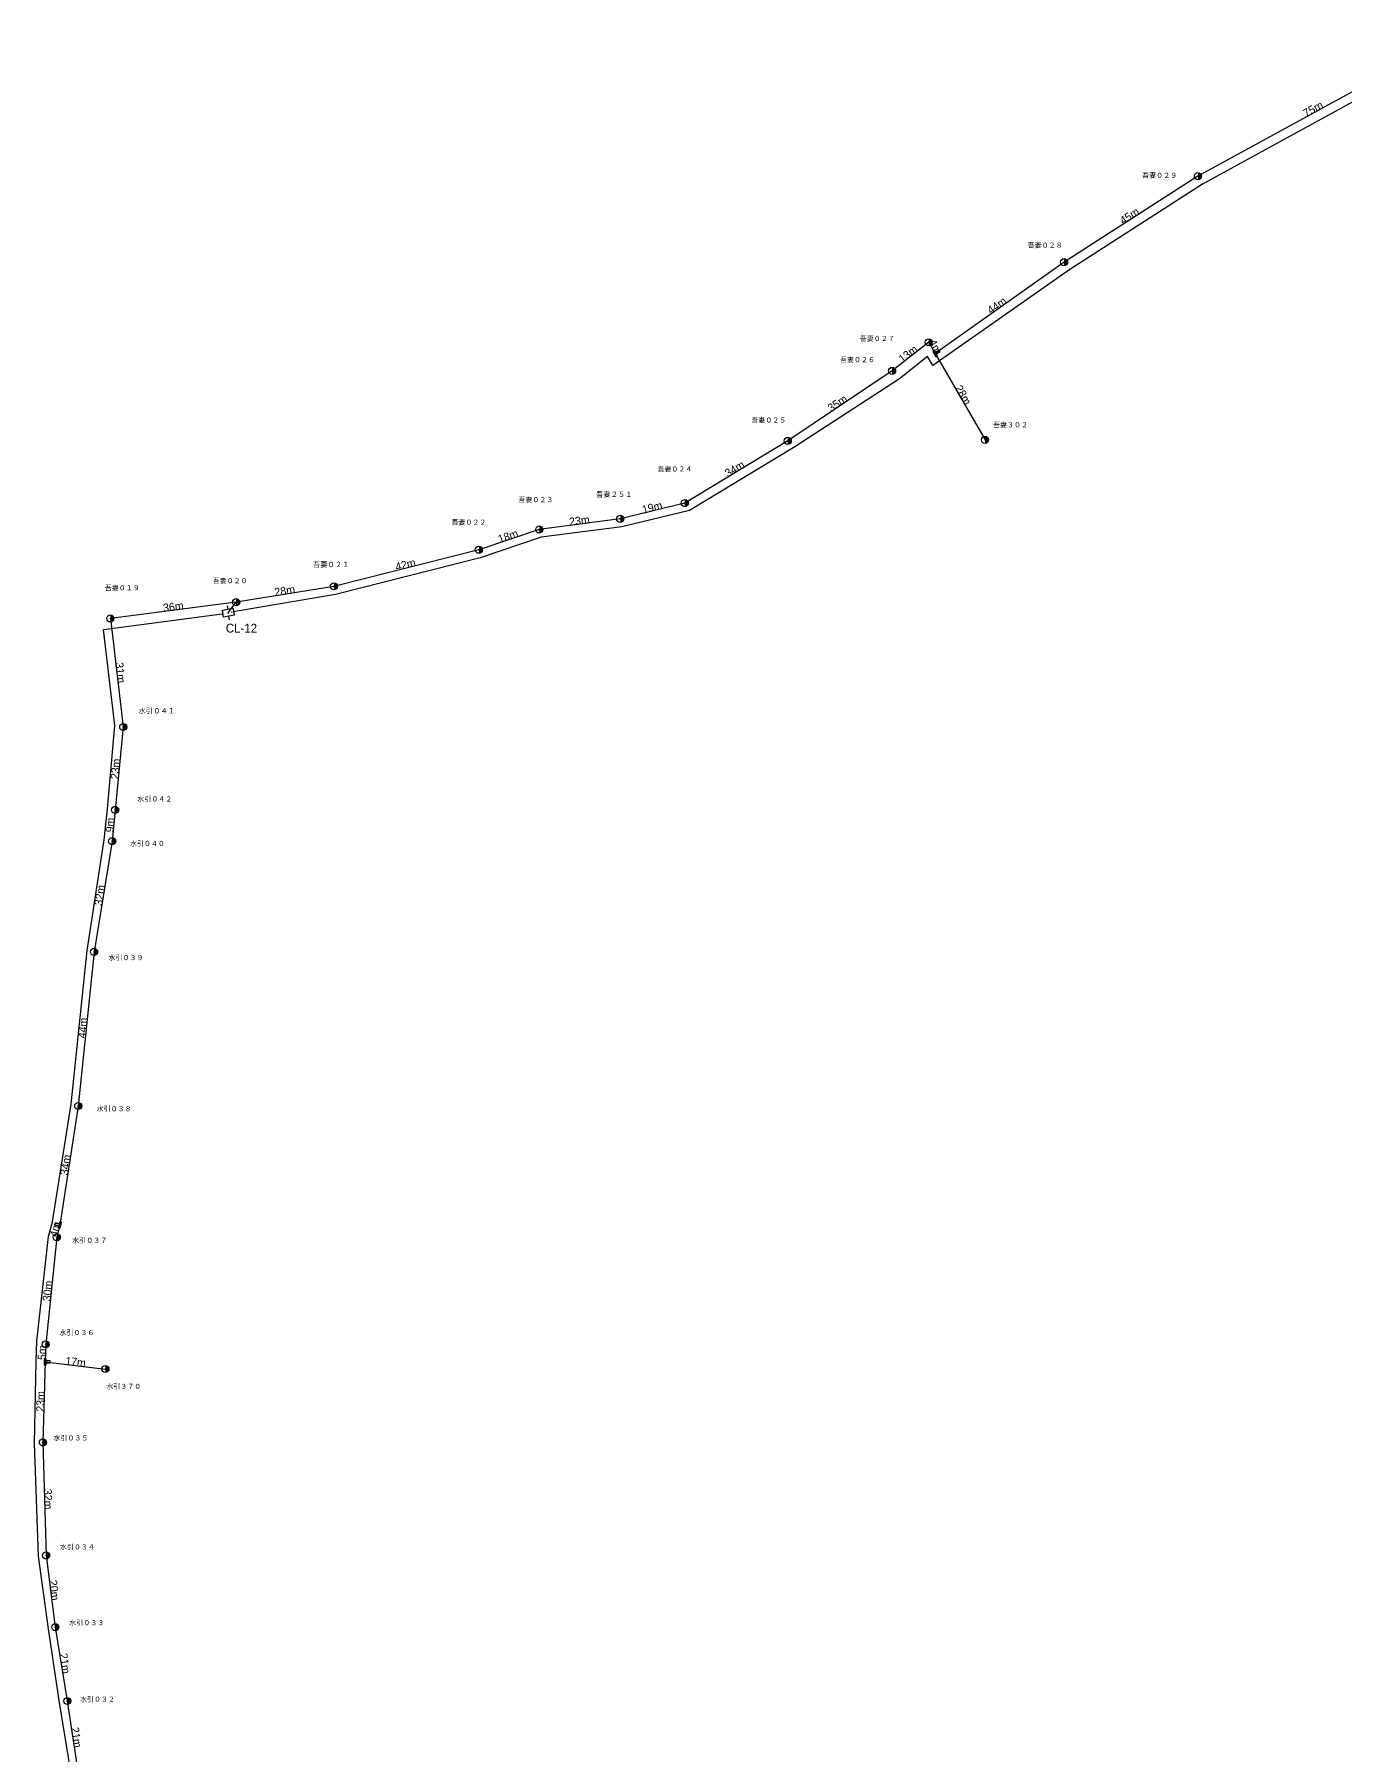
# Model space of a CAD drawing. Extents: x 11718 to 14317, y 5718 to 11395.
# Drawn here: x 12092.1 to 12461, y 9164.9 to 9649.2 of the extents above; entities that cross this region are included whole.
import ezdxf
from ezdxf.enums import TextEntityAlignment as Align

# ---------------------------------------------------------------- set-up
doc = ezdxf.new("R2010")
doc.units = 0
doc.layers.get('0').update_dxf_attribs({"lineweight": 25})
for name, color, linetype, lineweight in [('IN', 7, 'Continuous', 25), ('KAN', 3, 'Continuous', 25), ('KPLINK', 2, 'Continuous', 25), ('MESSEN', 9, 'Continuous', 25), ('POLE', 7, 'Continuous', 25), ('SPAN', 7, 'Continuous', 25)]:
    doc.layers.add(name, color=color, linetype=linetype, lineweight=lineweight)
doc.styles.add('MS PGothic', font='')
doc.styles.get("Standard").update_dxf_attribs({"font": 'txt.shx', "bigfont": 'extfont2'})
doc.styles.get('MS PGothic').set_extended_font_data('ＭＳ Ｐゴシック')

# ---------------------------------------------------------------- blocks, each defined once
blk = doc.blocks.new('T_CP')
at = {"transparency": 33554687}
h = blk.add_hatch(color=256, dxfattribs=at)
edge = h.paths.add_edge_path()
edge.add_spline(control_points=[(0, -1), (0.09, -1), (0.26, -0.98), (0.51, -0.88), (0.72, -0.72), (0.88, -0.51), (0.98, -0.26), (1.01, 0), (0.98, 0.26), (0.88, 0.51), (0.72, 0.72), (0.51, 0.88), (0.26, 0.98), (0.09, 1), (0, 1)], knot_values=[0, 0, 0, 0, 0.261052, 0.522105, 0.783157, 1.04421, 1.305262, 1.566314, 1.827367, 2.088419, 2.349471, 2.610524, 2.871576, 3.132629, 3.132629, 3.132629, 3.132629], weights=[1, 1, 1, 1, 1, 1, 1, 1, 1, 1, 1, 1, 1, 1, 1], degree=3, periodic=0)
edge.add_line((0, 1), (0, 0))
edge.add_line((0, 0), (0, -1))
blk.add_circle((0, 0), 1)
blk.add_point((0, 0))
at = {"layer": 'SPAN', "flags": 1}
for tag in ['V7', 'V8', 'V1', 'V2', 'V4', 'V3', 'V5', 'V6']:
    blk.add_attdef(tag, (0, 0), '', height=0.2, dxfattribs=at)
blk = doc.blocks.new('T_BUN')
blk.add_lwpolyline([(-0.84, 0.28), (-0.84, -0.28), (-0.28, -0.28), (-0.28, -1.4), (0.28, -1.4), (0.28, -0.28), (0.84, -0.28), (0.84, 0.28), (-0.84, 0.28)], close=True)
blk.add_point((0, 0))
at = {"layer": 'SPAN', "flags": 1}
for tag in ['V2', 'V7', 'V8', 'V4', 'V3', 'V5', 'V6', 'V1']:
    blk.add_attdef(tag, (0, 0), '', height=0.2, dxfattribs=at)
blk = doc.blocks.new('CL_CL2')
at = {"layer": 'IN', "transparency": 33554687}
h = blk.add_hatch(color=256, dxfattribs=at)
edge = h.paths.add_edge_path()
edge.add_spline(control_points=[(1.7, 0), (1.7, 0.02), (1.7, 0.05), (1.68, 0.1), (1.64, 0.14), (1.6, 0.18), (1.55, 0.2), (1.5, 0.2), (1.45, 0.2), (1.4, 0.18), (1.36, 0.14), (1.32, 0.1), (1.3, 0.05), (1.3, 0.02), (1.3, 0)], knot_values=[0, 0, 0, 0, 0.05221, 0.104421, 0.156631, 0.208842, 0.261052, 0.313263, 0.365473, 0.417684, 0.469894, 0.522105, 0.574315, 0.626526, 0.626526, 0.626526, 0.626526], weights=[1, 1, 1, 1, 1, 1, 1, 1, 1, 1, 1, 1, 1, 1, 1], degree=3, periodic=0)
edge.add_line((1.3, 0), (1.5, 0))
edge.add_line((1.5, 0), (1.7, 0))
h = blk.add_hatch(color=256, dxfattribs=at)
edge = h.paths.add_edge_path()
edge.add_spline(control_points=[(1.3, 0), (1.3, -0.02), (1.3, -0.05), (1.32, -0.1), (1.36, -0.14), (1.4, -0.18), (1.45, -0.2), (1.5, -0.2), (1.55, -0.2), (1.6, -0.18), (1.64, -0.14), (1.68, -0.1), (1.7, -0.05), (1.7, -0.02), (1.7, 0)], knot_values=[0, 0, 0, 0, 0.05221, 0.104421, 0.156631, 0.208842, 0.261052, 0.313263, 0.365473, 0.417684, 0.469894, 0.522105, 0.574315, 0.626526, 0.626526, 0.626526, 0.626526], weights=[1, 1, 1, 1, 1, 1, 1, 1, 1, 1, 1, 1, 1, 1, 1], degree=3, periodic=0)
edge.add_line((1.7, 0), (1.5, 0))
edge.add_line((1.5, 0), (1.3, 0))
for p, q in [((0, 0), (1, 0)), ((2.5, 2), (2.5, 1)), ((5, 0), (4, 0)), ((2.5, -2), (2.5, -1))]:
    blk.add_line(p, q)
blk.add_lwpolyline([(1, -1), (1, 1), (4, 1), (4, -1), (1, -1)], close=True)
blk.add_point((2.5, 0))
at = {"layer": 'SPAN', "flags": 1}
for tag in ['V8', 'V7', 'V6', 'V5', 'V4', 'V3', 'V2', 'V1']:
    blk.add_attdef(tag, (0, 0), '', height=0.2, dxfattribs=at)

msp = doc.modelspace()

# ---------------------------------------------------------------- linework, layer by layer
at = {"layer": 'KAN'}
for points in [[(12526.74, 9649.19), (12515.7, 9647.71), (12484.84, 9642.12), (12420.73, 9607.03), (12383.41, 9583.05), (12344.91, 9556.05), (12343.33, 9558.58), (12335.47, 9552.25), (12306.07, 9533.11), (12276.36, 9515.24), (12257.38, 9510.66), (12234.69, 9507.73), (12217.48, 9501.95), (12176.75, 9491.62), (12149.08, 9486.89)], [(12128.45, 9023.85), (12130.12, 9025.09), (12119.06, 9047.92), (12114.76, 9075.48), (12114.1, 9079.89), (12111.15, 9100.54), (12107.43, 9125.11), (12102.57, 9158.63), (12099.05, 9180.4), (12096.01, 9200.53), (12093.24, 9221.01), (12092.06, 9252.81), (12092.6, 9275.73), (12092.72, 9281.46), (12096.03, 9310.95), (12097.14, 9315.08), (12102.43, 9348.2), (12106.9, 9391.39), (12111.72, 9422.57), (12112.61, 9431.26), (12114.7, 9454.71), (12111.48, 9481.71), (12144.16, 9486.02)]]:
    msp.add_lwpolyline(points, dxfattribs=at)
at = {"layer": 'KPLINK'}
msp.add_line((12146.62, 9486.46), (12148.83, 9489.42), dxfattribs=at)
at = {"layer": 'MESSEN'}
for p, q in [((12484.85, 9645.11), (12419.47, 9609.3)), ((12419.47, 9609.3), (12381.81, 9585.1)), ((12381.81, 9585.1), (12345.54, 9559.38)), ((12343.71, 9562.56), (12333.41, 9554.51)), ((12343.71, 9562.56), (12345.54, 9559.38)), ((12345.54, 9559.38), (12359.56, 9535.08)), ((12333.41, 9554.51), (12304.05, 9534.82)), ((12304.05, 9534.82), (12275.08, 9517.3)), ((12275.08, 9517.3), (12256.9, 9512.88)), ((12256.9, 9512.88), (12234.13, 9509.9)), ((12234.13, 9509.9), (12217.13, 9504.18)), ((12217.13, 9504.18), (12176.34, 9493.88)), ((12176.34, 9493.88), (12148.83, 9489.42)), ((12148.83, 9489.42), (12113.43, 9484.85)), ((12113.43, 9484.85), (12117.06, 9454.31)), ((12117.06, 9454.31), (12114.78, 9430.97)), ((12114.78, 9430.97), (12113.95, 9422.15)), ((12113.95, 9422.15), (12108.86, 9391.03)), ((12108.86, 9391.03), (12104.4, 9347.65)), ((12104.4, 9347.65), (12099.23, 9314.13)), ((12099.23, 9314.13), (12098.37, 9310.71)), ((12098.37, 9310.71), (12095.24, 9280.59)), ((12095.24, 9280.59), (12095.1, 9275.69)), ((12095.1, 9275.69), (12094.45, 9252.99)), ((12095.1, 9275.69), (12112.04, 9273.64)), ((12094.45, 9252.99), (12095.35, 9221.18)), ((12095.35, 9221.18), (12097.94, 9200.99)), ((12097.94, 9200.99), (12101.31, 9180.22)), ((12101.31, 9180.22), (12104.46, 9159.24))]:
    msp.add_line(p, q, dxfattribs=at)

# ---------------------------------------------------------------- block references
at = {"layer": 'KAN', "rotation": 190.0579881400769}
msp.add_blockref('CL_CL2', (12149.08, 9486.89), dxfattribs=at)
at = {"layer": 'POLE'}
for p in [(12419.47, 9609.3), (12381.81, 9585.1), (12343.71, 9562.56), (12333.41, 9554.51), (12304.05, 9534.82), (12359.56, 9535.08), (12275.08, 9517.3), (12256.9, 9512.88), (12234.13, 9509.9), (12217.13, 9504.18), (12176.34, 9493.88), (12148.83, 9489.42), (12113.43, 9484.85), (12117.06, 9454.31), (12114.78, 9430.97), (12113.95, 9422.15), (12108.86, 9391.03), (12104.4, 9347.65), (12098.37, 9310.71), (12095.24, 9280.59), (12112.04, 9273.64), (12094.45, 9252.99), (12095.35, 9221.18), (12097.94, 9200.99), (12101.31, 9180.22)]:
    msp.add_blockref('T_CP', p, dxfattribs=at)
for p, rotation in [((12345.54, 9559.38), 119.7038070786115), ((12099.23, 9314.13), 255.4085599028296), ((12095.1, 9275.69), 88.70838029301412)]:
    msp.add_blockref('T_BUN', p, dxfattribs=dict(at, rotation=rotation))

# ---------------------------------------------------------------- texts
at = {"layer": 'KAN', "style": 'MS PGothic'}
msp.add_text('CL-12', height=2.471, dxfattribs=at).set_placement((12145.92, 9480.14), align=Align.BOTTOM_LEFT)
at = {"layer": 'POLE', "style": 'MS PGothic'}
for s, height, p in [('吾妻０２９', 1.406, (12403.78, 9608.41)), ('吾妻０２８', 1.406, (12371.54, 9588.76)), ('吾妻０２７', 1.416, (12324.28, 9562.49)), ('吾妻０２６', 1.403, (12318.75, 9556.54)), ('吾妻０２５', 1.403, (12293.8, 9539.54)), ('吾妻３０２', 1.403, (12361.82, 9538.21)), ('吾妻０２４', 1.399, (12267.38, 9525.78)), ('吾妻０２３', 1.407, (12228.24, 9517.14)), ('吾妻２５１', 1.47, (12250.07, 9518.6)), ('吾妻０２２', 1.403, (12209.43, 9510.8)), ('吾妻０２１', 1.47, (12170.42, 9498.86)), ('吾妻０１９', 1.406, (12111.86, 9492.34)), ('吾妻０２０', 1.397, (12142.24, 9494.34)), ('水引０４１', 1.469, (12121.36, 9457.67)), ('水引０４２', 1.402, (12121.02, 9432.91)), ('水引０４０', 1.396, (12118.98, 9420.41)), ('水引０３９', 1.404, (12112.93, 9388.27)), ('水引０３８', 1.404, (12109.57, 9345.75)), ('水引０３７', 1.414, (12102.67, 9308.72)), ('水引０３６', 1.402, (12099.11, 9282.79)), ('水引３７０', 1.396, (12112.32, 9267.62)), ('水引０３５', 1.402, (12097.42, 9253.11)), ('水引０３４', 1.397, (12099.28, 9222.45)), ('水引０３３', 1.406, (12101.87, 9201.12)), ('水引０３２', 1.402, (12104.9, 9179.6))]:
    msp.add_text(s, height=height, dxfattribs=at).set_placement(p, align=Align.BOTTOM_LEFT)
at = {"layer": 'SPAN', "style": 'MS PGothic'}
for s, height, rotation, p in [('75m', 2.308, 29, (12451.88, 9628.2)), ('45m', 2.263, 33, (12400.2, 9598.11)), ('44m', 2.263, 35, (12362.91, 9572.92)), ('13m', 2.252, 38, (12337.91, 9559.3)), ('4m', 2.222, 300, (12345.58, 9561.33)), ('35m', 2.285, 34, (12318.03, 9545.4)), ('28m', 2.285, 300, (12353.4, 9547.75)), ('34m', 2.285, 31, (12289.11, 9526.95)), ('19m', 2.252, 14, (12265.9, 9516.09)), ('23m', 2.285, 7, (12245.4, 9512.38)), ('18m', 2.252, 19, (12225.34, 9508)), ('42m', 2.263, 14, (12196.46, 9500)), ('28m', 2.285, 9, (12162.49, 9492.65)), ('36m', 2.285, 7, (12131.15, 9488.15)), ('31m', 2.285, 277, (12116.25, 9469.58)), ('23m', 2.285, 84, (12114.9, 9442.51)), ('9m', 2.261, 85, (12113.37, 9426.72)), ('32m', 2.285, 81, (12110.46, 9406.98)), ('44m', 2.263, 84, (12105.65, 9369.63)), ('34m', 2.285, 81, (12100.83, 9331.08)), ('4m', 2.222, 76, (12097.88, 9312.89)), ('30m', 2.285, 84, (12095.79, 9295.61)), ('5m', 2.253, 88, (12094.17, 9278.22)), ('17m', 2.252, 353, (12103.66, 9275.66)), ('23m', 2.285, 88, (12093.78, 9264.51)), ('32m', 2.285, 272, (12095.9, 9237.02)), ('20m', 2.285, 277, (12097.61, 9211.39)), ('21m', 2.285, 279, (12100.61, 9190.79)), ('21m', 2.285, 279, (12103.86, 9169.98))]:
    msp.add_text(s, height=height, rotation=rotation, dxfattribs=at).set_placement(p, align=Align.MIDDLE_CENTER)

doc.saveas('drawing.dxf')
